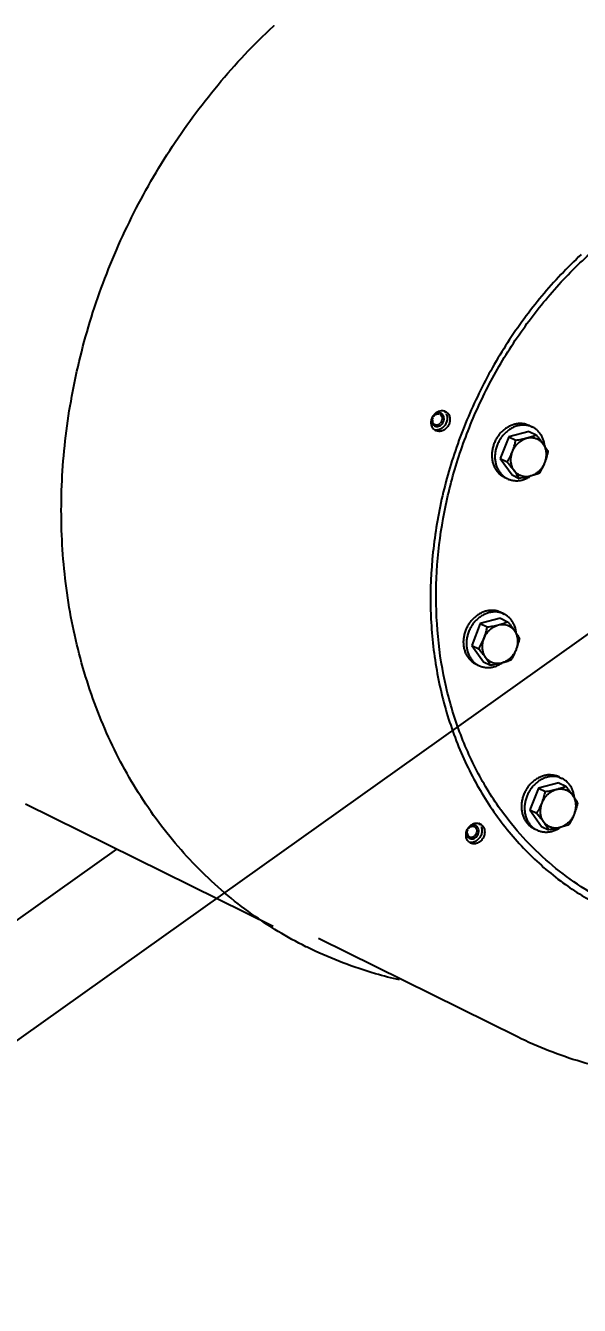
# Model space of a CAD drawing. Header units: feet. Extents: x 2321988 to 2329858, y 6722724 to 6730499.
# Drawn here: x 2326124.395 to 2326125.199, y 6726913.266 to 6726915.127 of the extents above; entities that cross this region are included whole.
import ezdxf

# ---------------------------------------------------------------- set-up
doc = ezdxf.new("R2010")
doc.units = ezdxf.units.FT
doc.header["$MEASUREMENT"] = 0
doc.header["$PDSIZE"] = 5
doc.layers.add('BESS Dimensions', color=3, linetype='Continuous')
doc.layers.add('C-BESS-EQUIPMENT', color=255, linetype='Continuous')
doc.styles.add('TG_DIMS', font='arial.ttf')
doc.dimstyles.new('TG-PROPOSED-ANNO', dxfattribs={"dimtxt": 0.1, "dimasz": 0.1, "dimexe": 0.05, "dimexo": 0.05, "dimgap": 0.02, "dimtad": 0, "dimtih": 1, "dimtoh": 1, "dimdsep": 46, "dimtxsty": 'TG_DIMS', "dimcen": 0, "dimclrd": 256, "dimclre": 256, "dimclrt": 256, "dimaunit": 1, "dimadec": 6, "dimazin": 2, "dimtfac": 1, "dimtofl": 0, "dimtmove": 1, "dimatfit": 3, "dimfxl": 1, "dimtolj": 1, "dimtzin": 0, "dimarcsym": 0})

# ---------------------------------------------------------------- blocks, each defined once
blk = doc.blocks.new('Midpoint Site Plan$0$141KV BREAKER')
at = {"linetype": 'Continuous'}
for p, q in [((-37.289, -12.545), (-37.289, 19.378)), ((-39.973, -13.984), (-35.731, -11.711)), ((-44.01, -16.337), (-40.6, -14.51)), ((-41.213, -18.678), (-41.267, -18.707)), ((-41.265, -18.811), (-41.385, -18.876)), ((-40.911, -18.811), (-41.265, -18.811)), ((-40.911, -18.811), (-41.031, -18.876)), ((-40.688, -19.153), (-40.911, -18.811)), ((-40.819, -19.495), (-40.688, -19.153)), ((-40.688, -19.153), (-40.808, -19.218)), ((-40.819, -19.495), (-40.939, -19.56)), ((-40.741, -19.559), (-40.794, -19.588)), ((-38.289, -19.518), (-38.342, -19.547)), ((-38.34, -19.651), (-38.46, -19.716)), ((-37.986, -19.651), (-38.34, -19.651)), ((-37.986, -19.651), (-38.106, -19.716)), ((-37.763, -19.994), (-37.986, -19.651)), ((-37.894, -20.336), (-37.763, -19.994)), ((-37.763, -19.994), (-37.883, -20.058)), ((-37.894, -20.336), (-38.014, -20.4)), ((-37.816, -20.4), (-37.87, -20.428)), ((-35.922, -21.814), (-35.976, -21.843)), ((-35.974, -21.948), (-36.094, -22.012)), ((-35.62, -21.948), (-35.974, -21.948)), ((-35.62, -21.948), (-35.74, -22.012)), ((-35.397, -22.29), (-35.62, -21.948)), ((-35.528, -22.632), (-35.397, -22.29)), ((-35.397, -22.29), (-35.517, -22.354)), ((-35.528, -22.632), (-35.648, -22.696)), ((-35.45, -22.696), (-35.503, -22.724))]:
    blk.add_line(p, q, dxfattribs=at)
for points, start_tangent, end_tangent in [([(-40.591, -14.248), (-39.582, -13.811), (-38.409, -13.516), (-37.185, -13.415), (-35.933, -13.512), (-34.681, -13.805), (-33.453, -14.287), (-32.274, -14.949), (-31.169, -15.777), (-30.16, -16.755), (-29.267, -17.862), (-28.51, -19.076), (-27.902, -20.372), (-27.457, -21.724), (-27.183, -23.104)], (0.883859, 0.467753), (0.132788, -0.991144)), ([(-42.012, -15.241), (-41.679, -14.96), (-40.679, -14.296), (-40.591, -14.248)], (0.744131, 0.668034), (0.883859, 0.467753)), ([(-47.995, -22.612), (-47.964, -22.358), (-47.696, -21.07), (-47.255, -19.865), (-46.651, -18.768), (-45.898, -17.803), (-45.011, -16.988), (-44.01, -16.337)], (0.107661, 0.994188), (0.881412, 0.472347)), ([(-40.856, -17.737), (-40.835, -17.682), (-40.798, -17.642), (-40.784, -17.634)], (0.188879, 0.982), (0.8817, 0.471811)), ([(-40.809, -17.711), (-40.788, -17.657), (-40.758, -17.623)], (0.188879, 0.982), (0.770711, 0.637185)), ([(-40.784, -17.634), (-40.757, -17.623)], (0.8817, 0.471811), (0.962567, 0.271043)), ([(-40.757, -17.623), (-40.748, -17.62), (-40.691, -17.62), (-40.636, -17.642)], (0.962567, 0.271043), (0.860269, -0.509841)), ([(-40.858, -17.798), (-40.856, -17.737)], (-0.132788, 0.991144), (0.188879, 0.982)), ([(-40.607, -17.963), (-40.644, -17.976), (-40.7, -17.976), (-40.756, -17.955), (-40.804, -17.914), (-40.84, -17.86), (-40.858, -17.798)], (-0.8817, -0.471811), (-0.132788, 0.991144)), ([(-40.81, -17.773), (-40.809, -17.711)], (-0.132788, 0.991144), (0.188879, 0.982)), ([(-40.652, -17.951), (-40.708, -17.929), (-40.757, -17.889), (-40.792, -17.835), (-40.81, -17.773)], (-0.982248, 0.187587), (-0.132788, 0.991144)), ([(-40.645, -17.657), (-40.682, -17.657), (-40.715, -17.671), (-40.74, -17.697), (-40.754, -17.733), (-40.755, -17.774)], (-0.982248, 0.187587), (0.132788, -0.991144)), ([(-40.755, -17.774), (-40.743, -17.814), (-40.719, -17.85), (-40.687, -17.877), (-40.651, -17.891), (-40.614, -17.891), (-40.581, -17.877), (-40.556, -17.85)], (0.132788, -0.991144), (0.526726, 0.850035)), ([(-40.683, -17.681), (-40.699, -17.693), (-40.718, -17.726), (-40.721, -17.767)], (-0.880794, -0.473499), (0.132788, -0.991144)), ([(-40.59, -17.854), (-40.605, -17.86), (-40.643, -17.86), (-40.679, -17.842), (-40.707, -17.809), (-40.721, -17.767)], (-0.880794, -0.473499), (-0.132788, 0.991144)), ([(-40.565, -17.726), (-40.593, -17.693), (-40.63, -17.675), (-40.668, -17.675), (-40.683, -17.681)], (-0.491781, 0.870719), (-0.880794, -0.473499)), ([(-40.578, -17.696), (-40.609, -17.671), (-40.645, -17.657)], (-0.67281, 0.739815), (-0.982248, 0.187587)), ([(-40.636, -17.642), (-40.587, -17.682), (-40.552, -17.737)], (0.860269, -0.509841), (0.41781, -0.908534)), ([(-40.573, -17.842), (-40.59, -17.854)], (-0.705526, -0.708684), (-0.880794, -0.473499)), ([(-40.554, -17.809), (-40.573, -17.842)], (-0.286067, -0.95821), (-0.705526, -0.708684)), ([(-40.551, -17.767), (-40.565, -17.726)], (-0.132788, 0.991144), (-0.491781, 0.870719)), ([(-40.556, -17.85), (-40.542, -17.814)], (0.526726, 0.850035), (0.188879, 0.982)), ([(-40.55, -17.773), (-40.554, -17.809)], (0.080636, -0.996744), (-0.286067, -0.95821)), ([(-40.552, -17.737), (-40.541, -17.765)], (0.41781, -0.908534), (0.291482, -0.956576)), ([(-40.551, -17.767), (-40.55, -17.773)], (0.132788, -0.991144), (0.080636, -0.996744)), ([(-40.542, -17.814), (-40.542, -17.774)], (0.188879, 0.982), (-0.132788, 0.991144)), ([(-40.541, -17.765), (-40.534, -17.798)], (0.291482, -0.956576), (0.132788, -0.991144)), ([(-40.534, -17.798), (-40.535, -17.86), (-40.538, -17.874)], (0.132788, -0.991144), (-0.267284, -0.963618)), ([(-40.607, -17.952), (-40.652, -17.951)], (-0.992992, -0.118182), (-0.982248, 0.187586)), ([(-40.587, -17.948), (-40.596, -17.951), (-40.607, -17.952)], (-0.962567, -0.271043), (-0.992992, -0.118182)), ([(-40.586, -17.949), (-40.594, -17.955), (-40.607, -17.963)], (-0.770711, -0.637185), (-0.8817, -0.471811)), ([(-40.538, -17.874), (-40.556, -17.914), (-40.586, -17.949)], (-0.267284, -0.963618), (-0.770711, -0.637185)), ([(-33.54, -25.162), (-33.734, -24.183), (-34.049, -23.224), (-34.48, -22.304), (-35.017, -21.442), (-35.65, -20.656), (-36.366, -19.962), (-37.149, -19.373), (-37.985, -18.903), (-38.855, -18.56), (-39.744, -18.351), (-40.631, -18.281), (-41.5, -18.351), (-42.332, -18.56), (-43.049, -18.87)], (-0.132788, 0.991144), (-0.884092, -0.467313)), ([(-43.015, -18.994), (-42.451, -18.736), (-41.856, -18.55), (-41.238, -18.437), (-40.615, -18.399)], (0.881412, 0.472347), (0.999997, 0.00237)), ([(-40.615, -18.399), (-40.602, -18.399)], (0.999997, 0.00237), (1, 0)), ([(-40.602, -18.399), (-39.771, -18.462), (-38.938, -18.648), (-38.119, -18.954), (-37.33, -19.376), (-36.584, -19.904), (-35.896, -20.529), (-35.279, -21.24), (-34.743, -22.024), (-34.299, -22.865), (-33.956, -23.749), (-33.718, -24.658), (-33.591, -25.577), (-33.577, -26.489), (-33.676, -27.375), (-33.887, -28.221), (-34.205, -29.01), (-34.624, -29.727), (-35.137, -30.361), (-35.734, -30.898), (-36.404, -31.33)], (1, 0), (-0.881412, -0.472347)), ([(-41.267, -18.707), (-41.269, -18.708), (-41.319, -18.741), (-41.363, -18.782), (-41.4, -18.831), (-41.43, -18.886), (-41.451, -18.947), (-41.464, -19.011), (-41.468, -19.057)], (-0.881422, -0.47233), (-0.036247, -0.999343)), ([(-41.095, -18.664), (-41.156, -18.669), (-41.214, -18.684), (-41.267, -18.707)], (-1, 0), (-0.881422, -0.47233)), ([(-41.042, -18.636), (-41.103, -18.641), (-41.161, -18.655), (-41.213, -18.678)], (-1, 0), (-0.881422, -0.47233)), ([(-40.794, -19.588), (-40.792, -19.586), (-40.742, -19.553), (-40.698, -19.512), (-40.661, -19.463), (-40.631, -19.408), (-40.61, -19.348), (-40.597, -19.283), (-40.593, -19.216), (-40.598, -19.147), (-40.611, -19.078), (-40.633, -19.011), (-40.664, -18.947), (-40.701, -18.886), (-40.746, -18.831), (-40.796, -18.782), (-40.851, -18.741), (-40.909, -18.708), (-40.971, -18.684), (-41.033, -18.669), (-41.095, -18.664)], (0.881422, 0.47233), (-1, 0)), ([(-40.741, -19.559), (-40.739, -19.558), (-40.689, -19.525), (-40.645, -19.483), (-40.608, -19.435), (-40.578, -19.38), (-40.557, -19.319), (-40.544, -19.255), (-40.54, -19.187), (-40.544, -19.119), (-40.558, -19.05), (-40.58, -18.983), (-40.61, -18.918), (-40.648, -18.858), (-40.692, -18.802), (-40.743, -18.754), (-40.798, -18.712), (-40.856, -18.679), (-40.917, -18.655), (-40.98, -18.641), (-41.042, -18.636)], (0.881422, 0.47233), (-1, 0)), ([(-41.516, -19.218), (-41.506, -19.177), (-41.494, -19.137), (-41.481, -19.096), (-41.466, -19.055), (-41.449, -19.012), (-41.43, -18.969), (-41.409, -18.923), (-41.385, -18.876)], (0.23179, 0.972766), (0.450928, 0.89256)), ([(-41.483, -19.226), (-41.486, -19.167), (-41.48, -19.11), (-41.465, -19.056), (-41.441, -19.007), (-41.409, -18.966), (-41.37, -18.931), (-41.325, -18.906), (-41.276, -18.891), (-41.224, -18.886), (-41.17, -18.891), (-41.116, -18.906), (-41.065, -18.931), (-41.017, -18.966), (-40.974, -19.007), (-40.937, -19.056), (-40.907, -19.11), (-40.885, -19.167), (-40.873, -19.226)], (-0.132788, 0.991144), (0.132788, -0.991144)), ([(-41.385, -18.876), (-41.346, -18.879), (-41.306, -18.882), (-41.266, -18.883), (-41.223, -18.884), (-41.179, -18.883), (-41.132, -18.882), (-41.083, -18.879), (-41.031, -18.876)], (0.994755, -0.102288), (0.99725, 0.074106)), ([(-41.031, -18.876), (-41.009, -18.923), (-40.985, -18.969), (-40.961, -19.012), (-40.935, -19.055), (-40.906, -19.096), (-40.876, -19.137), (-40.843, -19.177), (-40.808, -19.218)], (0.406702, -0.913561), (0.668362, -0.743836)), ([(-41.293, -19.56), (-41.329, -19.519), (-41.362, -19.479), (-41.392, -19.438), (-41.42, -19.397), (-41.446, -19.354), (-41.471, -19.311), (-41.494, -19.266), (-41.516, -19.218)], (-0.668362, 0.743836), (-0.406702, 0.913561)), ([(-40.873, -19.226), (-40.87, -19.285), (-40.876, -19.343), (-40.891, -19.396), (-40.915, -19.445), (-40.947, -19.487), (-40.986, -19.521), (-41.031, -19.546), (-41.08, -19.561), (-41.132, -19.566), (-41.186, -19.561), (-41.239, -19.546), (-41.291, -19.521), (-41.339, -19.487), (-41.382, -19.445), (-41.419, -19.396), (-41.449, -19.343), (-41.47, -19.285), (-41.483, -19.226)], (0.132788, -0.991144), (-0.132788, 0.991144)), ([(-40.808, -19.218), (-40.832, -19.266), (-40.853, -19.311), (-40.872, -19.354), (-40.889, -19.397), (-40.904, -19.438), (-40.917, -19.479), (-40.929, -19.519), (-40.939, -19.56)], (-0.450928, -0.89256), (-0.23179, -0.972766)), ([(-40.939, -19.56), (-40.992, -19.563), (-41.041, -19.566), (-41.087, -19.567), (-41.132, -19.568), (-41.174, -19.567), (-41.215, -19.566), (-41.254, -19.563), (-41.293, -19.56)], (-0.99725, -0.074106), (-0.994755, 0.102288)), ([(-41.186, -19.568), (-41.151, -19.586), (-41.09, -19.61), (-41.028, -19.625), (-40.966, -19.63)], (0.865644, -0.50066), (1, 0)), ([(-40.966, -19.63), (-40.905, -19.625), (-40.846, -19.61), (-40.794, -19.588)], (1, 0), (0.881422, 0.47233)), ([(-38.342, -19.547), (-38.344, -19.548), (-38.394, -19.581), (-38.438, -19.623), (-38.475, -19.671), (-38.505, -19.726), (-38.526, -19.787), (-38.539, -19.851), (-38.543, -19.897)], (-0.881422, -0.47233), (-0.036247, -0.999343)), ([(-38.17, -19.505), (-38.231, -19.51), (-38.29, -19.524), (-38.342, -19.547)], (-1, 0), (-0.881422, -0.47233)), ([(-38.117, -19.476), (-38.178, -19.481), (-38.237, -19.496), (-38.289, -19.518)], (-1, 0), (-0.881422, -0.47233)), ([(-37.87, -20.428), (-37.867, -20.427), (-37.817, -20.394), (-37.773, -20.352), (-37.736, -20.304), (-37.707, -20.249), (-37.685, -20.188), (-37.672, -20.124), (-37.668, -20.056), (-37.673, -19.988), (-37.686, -19.919), (-37.709, -19.851), (-37.739, -19.787), (-37.777, -19.726), (-37.821, -19.671), (-37.871, -19.623), (-37.926, -19.581), (-37.985, -19.548), (-38.046, -19.524), (-38.108, -19.51), (-38.17, -19.505)], (0.881422, 0.47233), (-1, 0)), ([(-37.816, -20.4), (-37.814, -20.398), (-37.764, -20.365), (-37.72, -20.324), (-37.683, -20.275), (-37.653, -20.22), (-37.632, -20.16), (-37.619, -20.095), (-37.615, -20.028), (-37.62, -19.959), (-37.633, -19.89), (-37.655, -19.823), (-37.686, -19.758), (-37.723, -19.698), (-37.768, -19.643), (-37.818, -19.594), (-37.873, -19.553), (-37.932, -19.52), (-37.993, -19.496), (-38.055, -19.481), (-38.117, -19.476)], (0.881422, 0.47233), (-1, 0)), ([(-38.592, -20.058), (-38.581, -20.017), (-38.57, -19.977), (-38.556, -19.937), (-38.541, -19.895), (-38.524, -19.853), (-38.505, -19.809), (-38.484, -19.764), (-38.46, -19.716)], (0.23179, 0.972766), (0.450928, 0.89256)), ([(-38.558, -20.067), (-38.562, -20.007), (-38.556, -19.95), (-38.54, -19.896), (-38.516, -19.848), (-38.484, -19.806), (-38.445, -19.772), (-38.4, -19.747), (-38.351, -19.731), (-38.299, -19.726), (-38.245, -19.731), (-38.192, -19.747), (-38.14, -19.772), (-38.092, -19.806), (-38.049, -19.848), (-38.012, -19.896), (-37.982, -19.95), (-37.961, -20.007), (-37.948, -20.067)], (-0.132788, 0.991144), (0.132788, -0.991144)), ([(-38.46, -19.716), (-38.421, -19.719), (-38.382, -19.722), (-38.341, -19.724), (-38.299, -19.724), (-38.254, -19.724), (-38.208, -19.722), (-38.159, -19.719), (-38.106, -19.716)], (0.994755, -0.102288), (0.99725, 0.074106)), ([(-38.106, -19.716), (-38.084, -19.764), (-38.061, -19.809), (-38.036, -19.853), (-38.01, -19.895), (-37.982, -19.937), (-37.951, -19.977), (-37.919, -20.017), (-37.883, -20.058)], (0.406702, -0.913561), (0.668362, -0.743836)), ([(-38.369, -20.4), (-38.404, -20.359), (-38.437, -20.319), (-38.467, -20.279), (-38.495, -20.237), (-38.522, -20.195), (-38.546, -20.151), (-38.569, -20.106), (-38.592, -20.058)], (-0.668362, 0.743836), (-0.406702, 0.913561)), ([(-37.948, -20.067), (-37.945, -20.126), (-37.951, -20.183), (-37.966, -20.237), (-37.99, -20.285), (-38.022, -20.327), (-38.061, -20.361), (-38.106, -20.386), (-38.155, -20.402), (-38.208, -20.407), (-38.261, -20.402), (-38.315, -20.386), (-38.366, -20.361), (-38.414, -20.327), (-38.458, -20.285), (-38.495, -20.237), (-38.524, -20.183), (-38.546, -20.126), (-38.558, -20.067)], (0.132788, -0.991144), (-0.132788, 0.991144)), ([(-37.883, -20.058), (-37.907, -20.106), (-37.928, -20.151), (-37.947, -20.195), (-37.964, -20.237), (-37.979, -20.279), (-37.992, -20.319), (-38.004, -20.359), (-38.014, -20.4)], (-0.450928, -0.89256), (-0.23179, -0.972766)), ([(-38.014, -20.4), (-38.067, -20.404), (-38.116, -20.406), (-38.162, -20.408), (-38.207, -20.408), (-38.249, -20.408), (-38.29, -20.406), (-38.329, -20.404), (-38.369, -20.4)], (-0.99725, -0.074106), (-0.994755, 0.102288)), ([(-38.261, -20.408), (-38.227, -20.427), (-38.166, -20.451), (-38.103, -20.465), (-38.041, -20.47)], (0.865644, -0.50066), (1, 0)), ([(-38.041, -20.47), (-37.98, -20.465), (-37.922, -20.451), (-37.87, -20.428)], (1, 0), (0.881422, 0.47233)), ([(-34.646, -21.48), (-34.645, -21.419)], (-0.132788, 0.991144), (0.188879, 0.982)), ([(-34.645, -21.419), (-34.624, -21.364), (-34.586, -21.324), (-34.573, -21.316)], (0.188879, 0.982), (0.8817, 0.471811)), ([(-34.599, -21.455), (-34.597, -21.393)], (-0.132788, 0.991144), (0.188879, 0.982)), ([(-34.597, -21.393), (-34.577, -21.339), (-34.547, -21.305)], (0.188879, 0.982), (0.770711, 0.637185)), ([(-34.573, -21.316), (-34.546, -21.305)], (0.8817, 0.471811), (0.962567, 0.271043)), ([(-34.546, -21.305), (-34.536, -21.302), (-34.48, -21.302), (-34.425, -21.324)], (0.962567, 0.271043), (0.860269, -0.509841)), ([(-34.435, -21.338), (-34.472, -21.338), (-34.505, -21.352), (-34.53, -21.379), (-34.543, -21.415), (-34.544, -21.455)], (-0.982248, 0.187587), (0.132788, -0.991144)), ([(-34.472, -21.362), (-34.489, -21.375), (-34.508, -21.408), (-34.511, -21.449)], (-0.880794, -0.473499), (0.132788, -0.991144)), ([(-34.355, -21.408), (-34.383, -21.375), (-34.419, -21.356), (-34.457, -21.356), (-34.472, -21.362)], (-0.491781, 0.870719), (-0.880794, -0.473499)), ([(-34.367, -21.379), (-34.398, -21.352), (-34.435, -21.338)], (-0.665587, 0.746321), (-0.982248, 0.187587)), ([(-34.425, -21.324), (-34.376, -21.364), (-34.341, -21.419)], (0.860269, -0.509841), (0.41781, -0.908534)), ([(-34.341, -21.449), (-34.355, -21.408)], (-0.132788, 0.991144), (-0.491781, 0.870719)), ([(-34.341, -21.419), (-34.33, -21.446)], (0.41781, -0.908534), (0.294487, -0.955655)), ([(-34.396, -21.645), (-34.433, -21.658), (-34.489, -21.658), (-34.545, -21.637), (-34.593, -21.596), (-34.628, -21.542), (-34.646, -21.48)], (-0.8817, -0.471811), (-0.132788, 0.991144)), ([(-34.441, -21.633), (-34.497, -21.611), (-34.546, -21.571), (-34.581, -21.517), (-34.599, -21.455)], (-0.982248, 0.187587), (-0.132788, 0.991144)), ([(-34.544, -21.455), (-34.532, -21.496), (-34.509, -21.532), (-34.477, -21.558), (-34.441, -21.572), (-34.404, -21.572), (-34.371, -21.558), (-34.346, -21.532)], (0.132788, -0.991144), (0.526726, 0.850035)), ([(-34.379, -21.536), (-34.394, -21.542), (-34.432, -21.542), (-34.469, -21.523), (-34.497, -21.49), (-34.511, -21.449)], (-0.880794, -0.473499), (-0.132788, 0.991144)), ([(-34.396, -21.634), (-34.441, -21.633)], (-0.992992, -0.118182), (-0.982248, 0.187586)), ([(-34.375, -21.63), (-34.385, -21.633), (-34.396, -21.634)], (-0.962567, -0.271043), (-0.992992, -0.118182)), ([(-34.375, -21.631), (-34.383, -21.637), (-34.396, -21.645)], (-0.770711, -0.637185), (-0.8817, -0.471811)), ([(-34.363, -21.523), (-34.379, -21.536)], (-0.705526, -0.708684), (-0.880794, -0.473499)), ([(-34.327, -21.555), (-34.345, -21.596), (-34.375, -21.631)], (-0.266388, -0.963866), (-0.770711, -0.637185)), ([(-34.344, -21.49), (-34.363, -21.523)], (-0.286067, -0.95821), (-0.705526, -0.708684)), ([(-34.346, -21.532), (-34.332, -21.496)], (0.526726, 0.850035), (0.188879, 0.982)), ([(-34.34, -21.455), (-34.344, -21.49)], (0.080636, -0.996744), (-0.286067, -0.95821)), ([(-34.341, -21.449), (-34.34, -21.455)], (0.132788, -0.991144), (0.080636, -0.996744)), ([(-34.332, -21.496), (-34.331, -21.455)], (0.188879, 0.982), (-0.132788, 0.991144)), ([(-34.33, -21.446), (-34.323, -21.48)], (0.294487, -0.955655), (0.132788, -0.991144)), ([(-34.323, -21.48), (-34.324, -21.542), (-34.327, -21.555)], (0.132788, -0.991144), (-0.266388, -0.963866)), ([(-35.976, -21.843), (-35.978, -21.844), (-36.028, -21.877), (-36.072, -21.919), (-36.109, -21.967), (-36.139, -22.023), (-36.16, -22.083), (-36.173, -22.148), (-36.177, -22.193)], (-0.881422, -0.47233), (-0.036247, -0.999343)), ([(-35.804, -21.801), (-35.865, -21.806), (-35.924, -21.82), (-35.976, -21.843)], (-1, 0), (-0.881422, -0.47233)), ([(-35.751, -21.772), (-35.812, -21.777), (-35.87, -21.792), (-35.922, -21.814)], (-1, 0), (-0.881422, -0.47233)), ([(-35.503, -22.724), (-35.501, -22.723), (-35.451, -22.69), (-35.407, -22.648), (-35.37, -22.6), (-35.34, -22.545), (-35.319, -22.484), (-35.306, -22.42), (-35.302, -22.352), (-35.307, -22.284), (-35.32, -22.215), (-35.342, -22.148), (-35.373, -22.083), (-35.41, -22.023), (-35.455, -21.967), (-35.505, -21.919), (-35.56, -21.877), (-35.619, -21.844), (-35.68, -21.82), (-35.742, -21.806), (-35.804, -21.801)], (0.881422, 0.47233), (-1, 0)), ([(-35.45, -22.696), (-35.448, -22.694), (-35.398, -22.661), (-35.354, -22.62), (-35.317, -22.571), (-35.287, -22.516), (-35.266, -22.456), (-35.253, -22.391), (-35.249, -22.324), (-35.253, -22.255), (-35.267, -22.186), (-35.289, -22.119), (-35.319, -22.054), (-35.357, -21.994), (-35.402, -21.939), (-35.452, -21.89), (-35.507, -21.849), (-35.565, -21.816), (-35.626, -21.792), (-35.689, -21.777), (-35.751, -21.772)], (0.881422, 0.47233), (-1, 0)), ([(-36.225, -22.354), (-36.215, -22.313), (-36.203, -22.273), (-36.19, -22.233), (-36.175, -22.191), (-36.158, -22.149), (-36.139, -22.105), (-36.118, -22.06), (-36.094, -22.012)], (0.23179, 0.972766), (0.450928, 0.89256)), ([(-36.192, -22.363), (-36.195, -22.304), (-36.189, -22.246), (-36.174, -22.192), (-36.15, -22.144), (-36.118, -22.102), (-36.079, -22.068), (-36.034, -22.043), (-35.985, -22.028), (-35.933, -22.022), (-35.879, -22.028), (-35.826, -22.043), (-35.774, -22.068), (-35.726, -22.102), (-35.683, -22.144), (-35.646, -22.192), (-35.616, -22.246), (-35.595, -22.304), (-35.582, -22.363)], (-0.132788, 0.991144), (0.132788, -0.991144)), ([(-36.094, -22.012), (-36.055, -22.016), (-36.015, -22.018), (-35.975, -22.02), (-35.932, -22.02), (-35.888, -22.02), (-35.842, -22.018), (-35.793, -22.016), (-35.74, -22.012)], (0.994755, -0.102288), (0.99725, 0.074106)), ([(-35.74, -22.012), (-35.718, -22.06), (-35.695, -22.105), (-35.67, -22.149), (-35.644, -22.191), (-35.615, -22.233), (-35.585, -22.273), (-35.553, -22.313), (-35.517, -22.354)], (0.406702, -0.913561), (0.668362, -0.743836)), ([(-36.003, -22.696), (-36.038, -22.655), (-36.071, -22.615), (-36.101, -22.575), (-36.129, -22.533), (-36.156, -22.491), (-36.18, -22.447), (-36.203, -22.402), (-36.225, -22.354)], (-0.668362, 0.743836), (-0.406702, 0.913561)), ([(-35.582, -22.363), (-35.579, -22.422), (-35.585, -22.479), (-35.6, -22.533), (-35.624, -22.581), (-35.656, -22.623), (-35.695, -22.657), (-35.74, -22.682), (-35.789, -22.698), (-35.842, -22.703), (-35.895, -22.698), (-35.949, -22.682), (-36, -22.657), (-36.048, -22.623), (-36.091, -22.581), (-36.128, -22.533), (-36.158, -22.479), (-36.18, -22.422), (-36.192, -22.363)], (0.132788, -0.991144), (-0.132788, 0.991144)), ([(-35.517, -22.354), (-35.541, -22.402), (-35.562, -22.447), (-35.581, -22.491), (-35.598, -22.533), (-35.613, -22.575), (-35.626, -22.615), (-35.638, -22.655), (-35.648, -22.696)], (-0.450928, -0.89256), (-0.23179, -0.972766)), ([(-35.648, -22.696), (-35.701, -22.7), (-35.75, -22.702), (-35.796, -22.704), (-35.841, -22.704), (-35.883, -22.704), (-35.924, -22.702), (-35.963, -22.7), (-36.003, -22.696)], (-0.99725, -0.074106), (-0.994755, 0.102288)), ([(-35.895, -22.704), (-35.861, -22.723), (-35.799, -22.747), (-35.737, -22.761), (-35.675, -22.766)], (0.865644, -0.50066), (1, 0)), ([(-35.675, -22.766), (-35.614, -22.761), (-35.556, -22.747), (-35.503, -22.724)], (1, 0), (0.881422, 0.47233)), ([(-27.183, -23.104), (-27.181, -23.121)], (0.132788, -0.991144), (0.13125, -0.991349))]:
    blk.add_spline(points, degree=3, dxfattribs=dict(at, start_tangent=start_tangent, end_tangent=end_tangent))
blk = doc.blocks.new('*D109')
at = {"layer": 'BESS Dimensions', "lineweight": -2, "transparency": 16777216}
for p, q in [((2326125.1693, 6727002.8662), (2326110.2842, 6727023.7584)), ((2326105.0412, 6727013.8836), (2326040.7778, 6726968.0974)), ((2325956.6732, 6726908.1749), (2326020.9365, 6726953.961)), ((2325960.5127, 6726885.5523), (2325945.6276, 6726906.4444))]:
    blk.add_line(p, q, dxfattribs=at)
at = {"layer": 'BESS Dimensions', "transparency": 16777216}
for points in [[(2326104.0741, 6727015.241), (2326106.0083, 6727012.5262), (2326113.1855, 6727019.6862)], [(2325955.7061, 6726909.5323), (2325957.6403, 6726906.8175), (2325948.5289, 6726902.3723)]]:
    blk.add_solid(points, dxfattribs=at)
at = {"layer": 'Defpoints', "color": 0, "transparency": 16777216}
for p in [(2326128.0706, 6726998.7941), (2325948.5289, 6726902.3723), (2325963.414, 6726881.4801)]:
    blk.add_point(p, dxfattribs=at)
at = {"layer": 'BESS Dimensions', "transparency": 16777216, "insert": (2326030.8572, 6726961.0292), "char_height": 10, "attachment_point": 5, "style": 'TG_DIMS'}
blk.add_mtext("\\A1;202.17'", dxfattribs=at)

msp = doc.modelspace()

# ---------------------------------------------------------------- linework, layer by layer
at = {"layer": 'C-BESS-EQUIPMENT'}
msp.add_lwpolyline([(2326117.3394, 6726916.6146), (2326122.6332, 6726920.3863), (2326126.4049, 6726915.0925), (2326121.1111, 6726911.3208)], close=True, dxfattribs=at)

# ---------------------------------------------------------------- block references
at = {"layer": 'C-BESS-EQUIPMENT', "xscale": 0.08333333333333331, "yscale": 0.08333333333333331, "zscale": 0.08333333333333331, "rotation": 125.4687976106775}
msp.add_blockref('Midpoint Site Plan$0$141KV BREAKER', (2326121.8721, 6726915.8536), dxfattribs=at)

# ---------------------------------------------------------------- dimensions: what is measured, and where the dimension line sits
at = {"layer": 'BESS Dimensions'}
dim = msp.add_aligned_dim(p1=(2326128.0706, 6726998.7941), p2=(2325963.414, 6726881.4801), distance=-25.6525, dimstyle='TG-PROPOSED-ANNO', override={"dimscale": 50, "dimpost": "'"}, dxfattribs=at)
dim.commit()
dim.dimension.update_dxf_attribs({"geometry": '*D109', "text_midpoint": (2326030.8572, 6726961.0292)})

doc.saveas('drawing.dxf')
